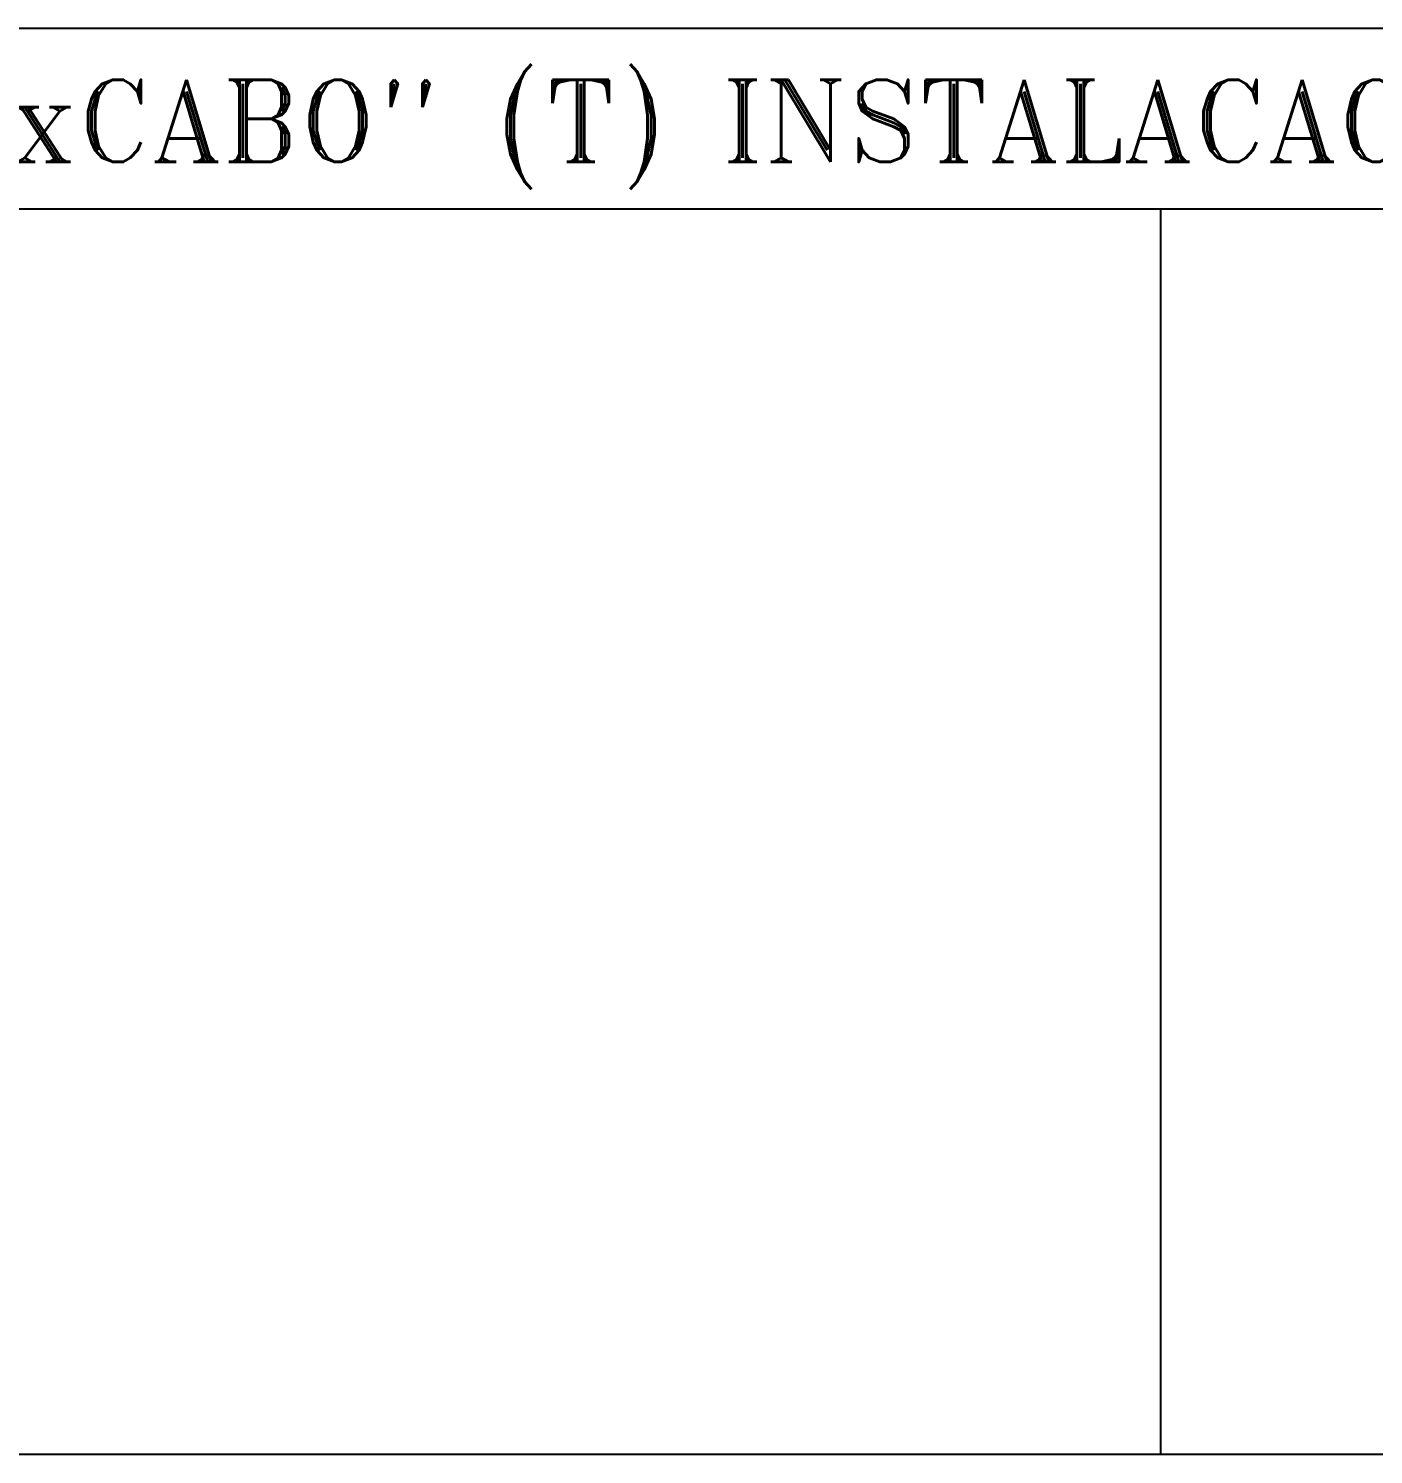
# Model space of a CAD drawing. Extents: x -800 to 12181, y -6101 to 2255.
# Drawn here: x 11499.5 to 11696.1, y 1377 to 1585.4 of the extents above; entities that cross this region are included whole.
import ezdxf

# ---------------------------------------------------------------- set-up
doc = ezdxf.new("R2010")
doc.units = 0
doc.header["$MEASUREMENT"] = 0
for name, color, linetype in [('15', 1, 'CONTINUOUS'), ('25', 2, 'CONTINUOUS'), ('30', 3, 'CONTINUOUS')]:
    doc.layers.add(name, color=color, linetype=linetype)
doc.styles.add('ROMANTICBOLD', font='ROMANT.SHX', dxfattribs={"height": 10})

msp = doc.modelspace()

# ---------------------------------------------------------------- linework, layer by layer
at = {"layer": '15'}
msp.add_line((11664.956, 1559.006, -8.914), (11664.956, 1376.995, -8.914), dxfattribs=at)
at = {"layer": '25', "color": 2}
for p, q in [((12180.956, 1585.406, -8.914), (11256.956, 1585.406, -8.914)), ((12180.956, 1559.006, -8.914), (11256.956, 1559.006, -8.914)), ((12180.956, 1376.995, -8.914), (11256.956, 1376.995, -8.914))]:
    msp.add_line(p, q, dxfattribs=at)

# ---------------------------------------------------------------- texts
at = {"layer": '30', "style": 'ROMANTICBOLD'}
msp.add_text('MOLDE PARA SOLDA "CABOxCABO" (T) INSTALACAO DO CABO NA HORIZONTAL', height=12, dxfattribs=at).set_placement((11267.033, 1565.916, -8.914))

doc.saveas('drawing.dxf')
